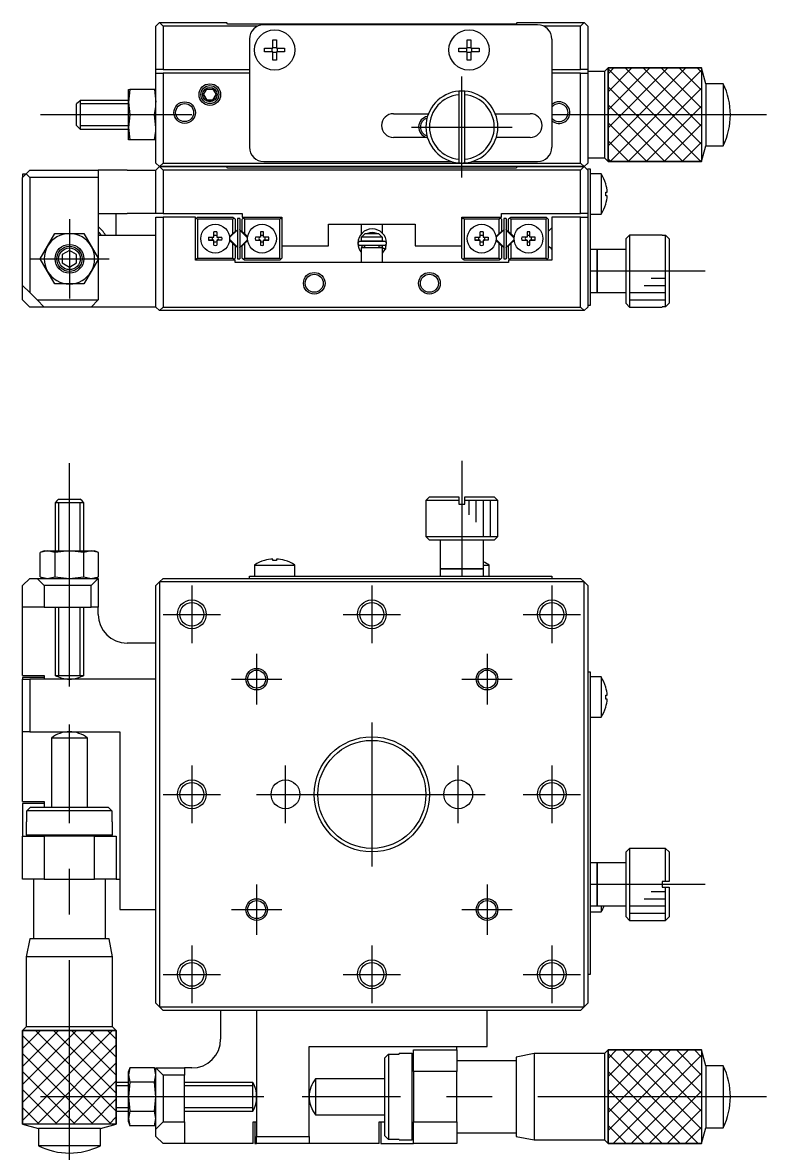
# Model space of a CAD drawing. Extents: x -7 to 351, y 10 to 246.
# Drawn here: x 62.7 to 166, y 88.6 to 245.6 of the extents above; entities that cross this region are included whole.
import ezdxf

# ---------------------------------------------------------------- set-up
doc = ezdxf.new("R2010")
doc.units = 0
doc.linetypes.add('CENTER', pattern=[50.8, 31.75, -6.35, 6.35, -6.35])
doc.layers.get('0').update_dxf_attribs({"linetype": 'CONTINUOUS'})
doc.layers.add('CENTER', color=1, linetype='CENTER')

msp = doc.modelspace()

# ---------------------------------------------------------------- linework, layer by layer
at = {"color": 7, "linetype": 'CONTINUOUS'}
for p, q in [((81.25, 245.12), (81.75, 245.62)), ((81.25, 239.12), (81.25, 245.12)), ((81.75, 245.62), (82.25, 245.12)), ((81.75, 245.62), (91.05, 245.62)), ((82.25, 245.12), (82.25, 239.12)), ((95.37, 245.12), (82.25, 245.12)), ((91.25, 245.42), (91.05, 245.62)), ((131.25, 245.42), (91.25, 245.42)), ((134.25, 245.32), (96.25, 245.32)), ((131.45, 245.62), (131.25, 245.42)), ((131.45, 245.62), (140.75, 245.62)), ((140.25, 245.12), (135.12, 245.12)), ((140.25, 245.12), (140.75, 245.62)), ((140.25, 239.12), (140.25, 245.12)), ((140.75, 245.62), (141.25, 245.12)), ((141.25, 245.12), (141.25, 239.12)), ((94.25, 243.32), (94.25, 228.32)), ((96.35, 241.56), (96.35, 242.08)), ((96.35, 242.08), (97.49, 242.08)), ((97.42, 241.56), (97.42, 242.08)), ((97.49, 243.22), (98.01, 243.22)), ((97.49, 242.08), (97.49, 243.22)), ((97.49, 242.15), (98.01, 242.15)), ((98.01, 243.22), (98.01, 242.08)), ((98.01, 242.08), (99.14, 242.08)), ((98.08, 242.08), (98.08, 241.56)), ((99.14, 242.08), (99.14, 241.56)), ((123.35, 241.56), (123.35, 242.08)), ((123.35, 242.08), (124.49, 242.08)), ((124.42, 241.56), (124.42, 242.08)), ((124.49, 243.22), (125.01, 243.22)), ((124.49, 242.08), (124.49, 243.22)), ((124.49, 242.15), (125.01, 242.15)), ((125.01, 243.22), (125.01, 242.08)), ((125.01, 242.08), (126.14, 242.08)), ((125.08, 242.08), (125.08, 241.56)), ((126.14, 242.08), (126.14, 241.56)), ((136.25, 243.32), (136.25, 228.32)), ((97.49, 241.56), (96.35, 241.56)), ((97.49, 240.42), (97.49, 241.56)), ((98.01, 241.49), (97.49, 241.49)), ((98.01, 240.42), (97.49, 240.42)), ((99.14, 241.56), (98.01, 241.56)), ((98.01, 241.56), (98.01, 240.42)), ((124.49, 241.56), (123.35, 241.56)), ((124.49, 240.42), (124.49, 241.56)), ((125.01, 241.49), (124.49, 241.49)), ((125.01, 240.42), (124.49, 240.42)), ((126.14, 241.56), (125.01, 241.56)), ((125.01, 241.56), (125.01, 240.42)), ((82.25, 239.12), (81.25, 239.12)), ((81.25, 238.62), (81.25, 239.12)), ((82.25, 239.12), (94.25, 239.12)), ((136.25, 239.12), (140.25, 239.12)), ((141.25, 239.12), (140.25, 239.12)), ((141.25, 239.12), (141.25, 238.62)), ((143.55, 238.82), (141.25, 238.82)), ((144.05, 239.32), (143.55, 238.82)), ((143.55, 238.82), (143.55, 226.82)), ((144.05, 239.32), (157.05, 239.32)), ((144.05, 226.32), (144.05, 239.32)), ((157.64, 237.12), (157.05, 239.32)), ((157.05, 239.32), (157.05, 226.32)), ((81.25, 236.32), (81.25, 238.62)), ((81.25, 238.62), (82.25, 238.62)), ((82.25, 238.62), (82.25, 226.12)), ((94.25, 238.62), (82.25, 238.62)), ((140.25, 238.62), (136.25, 238.62)), ((140.25, 226.12), (140.25, 238.62)), ((140.25, 238.62), (141.25, 238.62)), ((141.25, 238.62), (141.25, 226.12)), ((77.45, 236.32), (77.64, 236.32)), ((77.45, 234.57), (77.45, 236.32)), ((77.64, 236.32), (77.45, 234.57)), ((77.64, 236.32), (77.45, 234.57)), ((81.25, 236.32), (77.64, 236.32)), ((81.05, 236.32), (81.25, 234.57)), ((81.25, 229.32), (81.25, 236.32)), ((87.88, 235.62), (88.31, 236.37)), ((88.31, 234.87), (87.88, 235.62)), ((87.88, 235.62), (88.31, 234.87)), ((88.31, 236.37), (89.18, 236.37)), ((89.18, 236.37), (89.61, 235.62)), ((89.61, 235.62), (89.18, 234.87)), ((89.18, 234.87), (89.61, 235.62)), ((123.35, 236.1), (123.35, 235.6)), ((123.35, 235.6), (123.35, 226.64)), ((124.15, 235.6), (124.15, 236.1)), ((124.15, 226.64), (124.15, 235.6)), ((157.64, 237.12), (157.64, 228.52)), ((160.05, 237.12), (157.64, 237.12)), ((160.05, 237.12), (160.05, 228.52)), ((70.5, 234.57), (70.25, 234.32)), ((70.25, 231.32), (70.25, 234.32)), ((70.75, 234.82), (70.5, 234.57)), ((70.75, 234.82), (70.75, 230.82)), ((77.45, 234.82), (70.75, 234.82)), ((77.45, 234.57), (77.64, 232.82)), ((77.45, 231.07), (77.45, 234.57)), ((89.18, 234.87), (88.31, 234.87)), ((88.31, 234.87), (89.18, 234.87)), ((77.64, 232.82), (77.45, 231.07)), ((81.05, 232.82), (77.64, 232.82)), ((81.05, 232.82), (81.25, 233.98)), ((81.25, 231.07), (81.05, 232.82)), ((114.25, 232.97), (119.1, 232.97)), ((128.39, 232.97), (133.25, 232.97)), ((70.25, 231.32), (70.5, 231.07)), ((70.5, 231.07), (70.75, 230.82)), ((77.45, 231.07), (77.64, 229.32)), ((77.45, 229.32), (77.45, 231.07)), ((81.23, 230.55), (81.24, 230.92)), ((81.24, 230.92), (81.25, 231.07)), ((70.75, 230.82), (77.45, 230.82)), ((77.64, 229.32), (77.45, 229.32)), ((81.05, 229.32), (77.64, 229.32)), ((81.05, 229.32), (81.23, 230.55)), ((81.25, 229.32), (81.05, 229.32)), ((81.25, 226.12), (81.25, 229.32)), ((118.96, 229.67), (114.25, 229.67)), ((133.25, 229.67), (128.53, 229.67)), ((157.05, 226.32), (157.64, 228.52)), ((157.64, 228.52), (160.05, 228.52)), ((96.25, 226.32), (122.35, 226.32)), ((123.35, 226.64), (123.35, 226.13)), ((124.15, 226.13), (124.15, 226.64)), ((125.15, 226.32), (134.25, 226.32)), ((141.25, 226.82), (143.55, 226.82)), ((143.55, 226.82), (144.05, 226.32)), ((157.05, 226.32), (144.05, 226.32)), ((62.75, 224.12), (63.25, 224.62)), ((62.75, 224.57), (62.75, 224.12)), ((62.75, 224.57), (62.75, 224.12)), ((63.2, 224.57), (62.75, 224.57)), ((63.25, 224.62), (63.75, 225.12)), ((63.25, 224.62), (63.75, 224.12)), ((63.75, 225.12), (73.25, 225.12)), ((73.25, 225.12), (73.25, 224.12)), ((77.25, 225.12), (73.25, 225.12)), ((77.25, 225.12), (81.25, 225.12)), ((81.25, 226.12), (81.75, 225.62)), ((81.25, 225.12), (81.75, 225.62)), ((81.25, 219.12), (81.25, 225.12)), ((81.75, 225.62), (82.25, 226.12)), ((140.75, 225.62), (81.75, 225.62)), ((81.75, 225.62), (82.25, 225.12)), ((81.75, 225.62), (91.05, 225.62)), ((82.25, 226.12), (123.75, 226.12)), ((82.25, 225.12), (82.25, 219.12)), ((140.25, 225.12), (82.25, 225.12)), ((91.25, 225.42), (91.05, 225.62)), ((131.25, 225.42), (91.25, 225.42)), ((123.75, 226.12), (140.25, 226.12)), ((131.45, 225.62), (131.25, 225.42)), ((131.45, 225.62), (140.75, 225.62)), ((140.25, 226.12), (140.75, 225.62)), ((140.25, 225.12), (140.75, 225.62)), ((140.25, 219.12), (140.25, 225.12)), ((140.75, 225.62), (141.25, 226.12)), ((140.75, 225.62), (141.25, 225.12)), ((141.25, 225.12), (141.25, 225.32)), ((141.25, 225.32), (141.55, 225.32)), ((141.25, 225.12), (141.25, 219.12)), ((141.55, 225.32), (141.55, 223.32)), ((143.09, 224.62), (141.55, 224.62)), ((143.09, 224.62), (143.09, 221.82)), ((62.75, 209.12), (62.75, 224.12)), ((63.75, 224.12), (63.75, 208.12)), ((73.25, 224.12), (63.75, 224.12)), ((73.25, 224.12), (73.25, 212.89)), ((141.55, 223.32), (141.55, 208.32)), ((143.74, 223.22), (143.74, 223.22)), ((143.09, 221.82), (143.09, 219.02)), ((143.74, 222.08), (143.93, 222.08)), ((143.74, 221.56), (143.74, 222.08)), ((143.93, 221.56), (143.74, 221.56)), ((143.74, 220.42), (143.74, 220.42)), ((73.25, 219.12), (77.25, 219.12)), ((75.75, 216.12), (75.75, 219.12)), ((81.25, 219.12), (77.25, 219.12)), ((82.25, 219.12), (81.25, 219.12)), ((81.25, 218.62), (82.25, 218.62)), ((81.25, 206.12), (81.25, 218.62)), ((82.25, 219.12), (93.25, 219.12)), ((86.75, 218.62), (82.25, 218.62)), ((82.25, 218.62), (82.25, 206.12)), ((86.75, 212.62), (86.75, 218.62)), ((86.9, 218.47), (86.75, 218.32)), ((86.9, 218.47), (87.05, 218.62)), ((87.05, 218.32), (86.9, 218.47)), ((87.05, 218.62), (91.95, 218.62)), ((87.05, 218.32), (87.05, 212.92)), ((91.95, 218.32), (87.05, 218.32)), ((91.95, 218.62), (92.1, 218.47)), ((92.1, 218.47), (91.95, 218.32)), ((91.95, 216.32), (91.95, 218.32)), ((92.25, 218.32), (92.1, 218.47)), ((92.25, 218.32), (92.25, 216.62)), ((92.9, 218.42), (92.6, 218.42)), ((92.6, 218.42), (92.6, 212.82)), ((92.9, 218.42), (92.9, 212.82)), ((93.25, 219.12), (93.25, 218.62)), ((93.25, 218.62), (98.75, 218.62)), ((93.4, 218.47), (93.25, 218.32)), ((93.25, 216.62), (93.25, 218.32)), ((93.4, 218.47), (93.55, 218.62)), ((93.55, 218.32), (93.4, 218.47)), ((93.55, 218.32), (93.55, 216.32)), ((98.45, 218.32), (93.55, 218.32)), ((98.45, 218.62), (98.6, 218.47)), ((98.6, 218.47), (98.45, 218.32)), ((98.45, 212.92), (98.45, 218.32)), ((98.75, 218.32), (98.6, 218.47)), ((98.75, 218.62), (98.75, 214.62)), ((123.75, 218.62), (129.25, 218.62)), ((123.75, 214.62), (123.75, 218.62)), ((123.9, 218.47), (123.75, 218.32)), ((123.9, 218.47), (124.05, 218.62)), ((124.05, 218.32), (123.9, 218.47)), ((128.95, 218.32), (124.05, 218.32)), ((124.05, 218.32), (124.05, 212.92)), ((128.95, 218.62), (129.1, 218.47)), ((129.1, 218.47), (128.95, 218.32)), ((128.95, 216.32), (128.95, 218.32)), ((129.25, 218.32), (129.1, 218.47)), ((129.25, 218.62), (129.25, 219.12)), ((129.25, 219.12), (140.25, 219.12)), ((129.25, 218.32), (129.25, 216.62)), ((129.9, 218.42), (129.6, 218.42)), ((129.6, 218.42), (129.6, 212.82)), ((129.9, 218.42), (129.9, 212.82)), ((130.4, 218.47), (130.25, 218.32)), ((130.25, 216.62), (130.25, 218.32)), ((130.4, 218.47), (130.55, 218.62)), ((130.55, 218.32), (130.4, 218.47)), ((130.55, 218.62), (135.45, 218.62)), ((130.55, 218.32), (130.55, 216.32)), ((135.45, 218.32), (130.55, 218.32)), ((135.45, 218.62), (135.6, 218.47)), ((135.6, 218.47), (135.45, 218.32)), ((135.45, 212.92), (135.45, 218.32)), ((135.75, 218.32), (135.6, 218.47)), ((135.75, 218.32), (135.75, 212.92)), ((136.25, 218.62), (136.25, 212.62)), ((140.25, 218.62), (136.25, 218.62)), ((141.25, 219.12), (140.25, 219.12)), ((140.25, 206.12), (140.25, 218.62)), ((140.25, 218.62), (141.25, 218.62)), ((141.25, 219.12), (141.25, 218.62)), ((141.25, 218.62), (141.25, 206.12)), ((141.55, 219.02), (143.09, 219.02)), ((92.57, 216.86), (91.51, 215.8)), ((92.9, 216.81), (93.42, 216.29)), ((93.98, 215.8), (92.92, 216.86)), ((105.25, 217.62), (117.25, 217.62)), ((105.25, 214.62), (105.25, 217.62)), ((109.75, 217.62), (109.75, 216.22)), ((112.75, 216.35), (112.75, 217.62)), ((117.25, 217.62), (117.25, 214.62)), ((129.57, 216.86), (128.51, 215.8)), ((129.9, 216.81), (130.98, 215.72)), ((130.98, 215.8), (129.92, 216.86)), ((136, 216.87), (135.75, 216.62)), ((136.25, 217.12), (136, 216.87)), ((66.21, 214.57), (67.22, 216.32)), ((67.22, 216.32), (69.25, 216.32)), ((69.25, 216.32), (71.27, 216.32)), ((71.27, 216.32), (72.28, 214.57)), ((73.25, 216.12), (81.25, 216.12)), ((88.57, 215.82), (89.3, 215.82)), ((89.3, 215.42), (88.57, 215.42)), ((88.57, 215.42), (89.11, 215.42)), ((89.11, 215.42), (89.3, 215.42)), ((89.3, 215.82), (89.3, 216.55)), ((89.3, 214.69), (89.3, 215.42)), ((89.7, 216.55), (89.7, 215.82)), ((89.7, 215.82), (90.42, 215.82)), ((89.7, 215.42), (89.7, 214.69)), ((90.42, 215.42), (89.7, 215.42)), ((89.7, 215.42), (89.88, 215.42)), ((90.42, 215.42), (89.88, 215.42)), ((91.48, 215.86), (91.95, 216.32)), ((91.95, 214.92), (91.48, 215.38)), ((92.6, 214.43), (91.51, 215.51)), ((91.51, 215.44), (92.57, 214.38)), ((91.95, 216.32), (92.25, 216.62)), ((92.92, 214.38), (93.98, 215.44)), ((93.25, 216.62), (93.55, 216.32)), ((93.42, 216.29), (93.98, 215.72)), ((93.55, 216.32), (94.01, 215.86)), ((94.01, 215.38), (93.55, 214.92)), ((95.8, 215.82), (95.07, 215.82)), ((95.07, 215.42), (95.8, 215.42)), ((95.07, 215.42), (95.61, 215.42)), ((95.8, 215.42), (95.61, 215.42)), ((95.8, 216.55), (95.8, 215.82)), ((95.8, 215.42), (95.8, 214.69)), ((96.2, 215.82), (96.2, 216.55)), ((96.92, 215.82), (96.2, 215.82)), ((96.2, 214.69), (96.2, 215.42)), ((96.2, 215.42), (96.92, 215.42)), ((96.38, 215.42), (96.2, 215.42)), ((96.92, 215.42), (96.38, 215.42)), ((113.05, 215.22), (109.55, 215.22)), ((109.8, 215.82), (109.75, 215.82)), ((109.75, 215.82), (109.75, 215.32)), ((109.75, 215.32), (112.75, 215.32)), ((109.8, 215.82), (110.33, 216.32)), ((112.69, 215.82), (109.8, 215.82)), ((109.82, 215.22), (109.84, 215.32)), ((110.25, 215.32), (110.25, 215.22)), ((110.25, 215.32), (110.25, 215.22)), ((110.33, 216.32), (112.16, 216.32)), ((112.16, 216.32), (112.69, 215.82)), ((112.25, 215.22), (112.25, 215.32)), ((112.25, 215.22), (112.25, 215.32)), ((112.75, 215.82), (112.69, 215.82)), ((112.75, 215.32), (112.75, 215.82)), ((112.75, 215.38), (112.78, 215.22)), ((125.57, 215.82), (126.3, 215.82)), ((126.3, 215.42), (125.57, 215.42)), ((125.57, 215.42), (126.11, 215.42)), ((126.11, 215.42), (126.3, 215.42)), ((126.3, 215.82), (126.3, 216.55)), ((126.3, 214.69), (126.3, 215.42)), ((126.7, 216.55), (126.7, 215.82)), ((126.7, 215.82), (127.42, 215.82)), ((126.7, 215.42), (126.7, 214.69)), ((127.42, 215.42), (126.7, 215.42)), ((126.7, 215.42), (126.88, 215.42)), ((127.42, 215.42), (126.88, 215.42)), ((128.48, 215.86), (128.95, 216.32)), ((128.95, 214.92), (128.48, 215.38)), ((129.07, 214.95), (128.51, 215.51)), ((128.51, 215.44), (129.57, 214.38)), ((128.95, 216.32), (129.25, 216.62)), ((129.92, 214.38), (130.98, 215.44)), ((130.25, 216.62), (130.55, 216.32)), ((130.55, 216.32), (131.01, 215.86)), ((131.01, 215.38), (130.55, 214.92)), ((132.8, 215.82), (132.07, 215.82)), ((132.07, 215.42), (132.8, 215.42)), ((132.07, 215.42), (132.61, 215.42)), ((132.8, 215.42), (132.61, 215.42)), ((132.8, 216.55), (132.8, 215.82)), ((132.8, 215.42), (132.8, 214.69)), ((133.2, 215.82), (133.2, 216.55)), ((133.92, 215.82), (133.2, 215.82)), ((133.2, 214.69), (133.2, 215.42)), ((133.2, 215.42), (133.92, 215.42)), ((133.38, 215.42), (133.2, 215.42)), ((133.92, 215.42), (133.38, 215.42)), ((147.05, 216.12), (146.55, 215.62)), ((146.55, 206.62), (146.55, 215.62)), ((147.05, 216.12), (147.05, 206.12)), ((151.55, 216.12), (147.05, 216.12)), ((151.55, 216.12), (151.55, 216.1)), ((151.55, 216.1), (152.05, 216.1)), ((152.05, 206.13), (152.05, 216.1)), ((152.05, 216.1), (152.55, 215.6)), ((152.55, 215.6), (152.55, 206.64)), ((65.2, 212.82), (66.21, 214.57)), ((69.25, 213.97), (68.25, 213.4)), ((70.25, 213.4), (69.25, 213.97)), ((72.28, 214.57), (73.29, 212.82)), ((91.95, 212.92), (91.95, 214.92)), ((92.25, 214.62), (91.95, 214.92)), ((92.25, 214.62), (92.25, 212.92)), ((93.55, 214.92), (93.25, 214.62)), ((93.25, 212.92), (93.25, 214.62)), ((93.55, 214.92), (93.55, 212.92)), ((98.75, 214.62), (98.75, 212.92)), ((98.75, 214.62), (105.25, 214.62)), ((109.44, 214.24), (109.44, 214.24)), ((109.44, 214.24), (109.44, 214.24)), ((109.44, 214.24), (109.44, 214.24)), ((109.44, 214.24), (109.44, 214.24)), ((109.44, 214.24), (109.44, 214.24)), ((109.44, 214.24), (109.44, 214.23)), ((109.44, 214.23), (109.44, 214.23)), ((109.44, 214.23), (109.44, 214.23)), ((109.44, 214.23), (109.45, 214.22)), ((109.45, 214.22), (109.46, 214.18)), ((109.46, 214.18), (109.46, 214.18)), ((109.46, 214.18), (109.46, 214.18)), ((109.46, 214.18), (109.46, 214.18)), ((109.55, 214.72), (113.05, 214.72)), ((112.75, 214.32), (109.75, 214.32)), ((109.75, 214.32), (109.75, 212.32)), ((109.95, 214.32), (109.82, 214.72)), ((109.9, 214.49), (109.91, 214.5)), ((109.9, 214.47), (109.9, 214.49)), ((109.9, 214.46), (109.9, 214.47)), ((109.91, 214.45), (109.9, 214.46)), ((109.91, 214.53), (109.92, 214.55)), ((109.91, 214.52), (109.91, 214.53)), ((109.91, 214.51), (109.91, 214.52)), ((109.91, 214.5), (109.91, 214.51)), ((109.91, 214.44), (109.91, 214.45)), ((109.91, 214.42), (109.91, 214.44)), ((109.91, 214.41), (109.91, 214.42)), ((109.92, 214.4), (109.91, 214.41)), ((109.92, 214.56), (109.93, 214.57)), ((109.92, 214.55), (109.92, 214.56)), ((109.92, 214.39), (109.92, 214.4)), ((109.92, 214.38), (109.92, 214.39)), ((109.92, 214.37), (109.92, 214.38)), ((109.93, 214.58), (109.94, 214.59)), ((109.93, 214.57), (109.93, 214.58)), ((109.94, 214.6), (109.95, 214.61)), ((109.94, 214.59), (109.94, 214.6)), ((110.25, 214.62), (109.95, 214.62)), ((109.95, 214.61), (109.96, 214.62)), ((109.96, 214.62), (109.97, 214.63)), ((109.97, 214.64), (109.98, 214.65)), ((109.97, 214.63), (109.97, 214.64)), ((109.98, 214.65), (109.99, 214.66)), ((109.99, 214.66), (110, 214.67)), ((110, 214.67), (110.01, 214.67)), ((110.01, 214.67), (110.02, 214.68)), ((110.02, 214.68), (110.03, 214.69)), ((110.03, 214.69), (110.04, 214.69)), ((110.04, 214.69), (110.05, 214.7)), ((110.05, 214.7), (110.07, 214.7)), ((110.07, 214.7), (110.08, 214.7)), ((110.08, 214.7), (110.09, 214.71)), ((110.09, 214.71), (110.1, 214.71)), ((110.1, 214.71), (110.11, 214.71)), ((110.11, 214.71), (110.13, 214.71)), ((110.13, 214.71), (110.14, 214.72)), ((110.14, 214.72), (110.15, 214.72)), ((110.15, 214.72), (110.15, 214.72)), ((110.25, 214.72), (110.25, 214.32)), ((110.25, 214.72), (110.25, 214.62)), ((112.25, 214.32), (112.25, 214.72)), ((112.25, 214.62), (112.25, 214.72)), ((112.65, 214.62), (112.25, 214.62)), ((112.45, 214.72), (112.46, 214.72)), ((112.46, 214.72), (112.47, 214.72)), ((112.47, 214.72), (112.49, 214.71)), ((112.49, 214.71), (112.5, 214.71)), ((112.5, 214.71), (112.51, 214.71)), ((112.51, 214.71), (112.52, 214.71)), ((112.52, 214.71), (112.53, 214.7)), ((112.53, 214.7), (112.55, 214.7)), ((112.55, 214.7), (112.56, 214.69)), ((112.56, 214.69), (112.57, 214.69)), ((112.57, 214.69), (112.58, 214.68)), ((112.58, 214.68), (112.59, 214.68)), ((112.59, 214.68), (112.6, 214.67)), ((112.6, 214.67), (112.61, 214.66)), ((112.61, 214.66), (112.62, 214.65)), ((112.62, 214.65), (112.63, 214.64)), ((112.63, 214.64), (112.64, 214.64)), ((112.64, 214.64), (112.64, 214.63)), ((112.64, 214.63), (112.65, 214.62)), ((112.65, 214.62), (112.66, 214.61)), ((112.66, 214.61), (112.67, 214.6)), ((112.68, 214.38), (112.66, 214.32)), ((112.67, 214.6), (112.67, 214.59)), ((112.67, 214.59), (112.68, 214.58)), ((112.68, 214.58), (112.68, 214.56)), ((112.68, 214.56), (112.69, 214.55)), ((112.69, 214.39), (112.68, 214.38)), ((112.68, 214.38), (112.68, 214.38)), ((112.74, 214.31), (112.68, 214.37)), ((112.69, 214.36), (112.68, 214.37)), ((112.68, 214.37), (112.68, 214.37)), ((112.68, 214.37), (112.68, 214.37)), ((112.69, 214.55), (112.69, 214.54)), ((112.69, 214.54), (112.69, 214.53)), ((112.69, 214.53), (112.7, 214.52)), ((112.7, 214.42), (112.69, 214.41)), ((112.69, 214.41), (112.69, 214.39)), ((112.7, 214.35), (112.69, 214.36)), ((112.69, 214.36), (112.69, 214.36)), ((112.7, 214.52), (112.7, 214.5)), ((112.7, 214.5), (112.7, 214.49)), ((112.7, 214.49), (112.7, 214.48)), ((112.7, 214.48), (112.7, 214.47)), ((112.7, 214.47), (112.7, 214.45)), ((112.7, 214.45), (112.7, 214.44)), ((112.7, 214.44), (112.7, 214.43)), ((112.7, 214.43), (112.7, 214.42)), ((112.71, 214.35), (112.7, 214.35)), ((112.71, 214.34), (112.71, 214.35)), ((112.72, 214.34), (112.71, 214.34)), ((112.74, 214.33), (112.72, 214.34)), ((112.75, 214.32), (112.74, 214.33)), ((113.14, 214.17), (112.74, 214.31)), ((112.76, 214.31), (112.75, 214.32)), ((112.75, 212.32), (112.75, 214.32)), ((112.75, 213.58), (113.14, 214.18)), ((112.78, 214.31), (112.76, 214.31)), ((112.79, 214.3), (112.78, 214.31)), ((112.81, 214.29), (112.79, 214.3)), ((112.82, 214.28), (112.81, 214.29)), ((112.84, 214.28), (112.82, 214.28)), ((112.86, 214.27), (112.84, 214.28)), ((112.87, 214.26), (112.86, 214.27)), ((112.89, 214.25), (112.87, 214.26)), ((112.91, 214.24), (112.89, 214.25)), ((112.93, 214.24), (112.91, 214.24)), ((112.95, 214.23), (112.93, 214.24)), ((112.96, 214.22), (112.95, 214.23)), ((112.98, 214.22), (112.96, 214.22)), ((113, 214.21), (112.98, 214.22)), ((113.01, 214.2), (113, 214.21)), ((113.03, 214.2), (113.01, 214.2)), ((113.05, 214.19), (113.03, 214.2)), ((113.06, 214.19), (113.05, 214.19)), ((113.07, 214.19), (113.06, 214.19)), ((113.09, 214.18), (113.07, 214.19)), ((113.1, 214.18), (113.09, 214.18)), ((113.11, 214.18), (113.1, 214.18)), ((113.1, 214.1), (113.14, 214.17)), ((113.12, 214.18), (113.11, 214.18)), ((113.12, 214.17), (113.12, 214.18)), ((113.13, 214.17), (113.12, 214.17)), ((113.14, 214.18), (113.13, 214.18)), ((113.13, 214.18), (113.13, 214.17)), ((113.14, 214.17), (113.3, 214.94)), ((113.14, 214.18), (113.15, 214.21)), ((113.14, 214.18), (113.14, 214.18)), ((113.14, 214.18), (113.14, 214.18)), ((113.16, 214.72), (113.15, 214.74)), ((113.15, 214.21), (113.17, 214.25)), ((113.17, 214.68), (113.16, 214.72)), ((113.18, 214.65), (113.17, 214.68)), ((113.17, 214.25), (113.18, 214.28)), ((113.19, 214.61), (113.18, 214.65)), ((113.18, 214.32), (113.19, 214.35)), ((113.18, 214.28), (113.18, 214.32)), ((113.19, 214.58), (113.19, 214.61)), ((113.2, 214.54), (113.19, 214.58)), ((113.19, 214.35), (113.2, 214.39)), ((113.2, 214.5), (113.2, 214.54)), ((113.2, 214.46), (113.2, 214.5)), ((113.2, 214.43), (113.2, 214.46)), ((113.2, 214.39), (113.2, 214.43)), ((117.25, 214.62), (123.75, 214.62)), ((123.75, 212.92), (123.75, 214.62)), ((128.95, 212.92), (128.95, 214.92)), ((129.25, 214.62), (128.95, 214.92)), ((129.6, 214.43), (129.07, 214.95)), ((129.25, 214.62), (129.25, 212.92)), ((130.55, 214.92), (130.25, 214.62)), ((130.25, 212.92), (130.25, 214.62)), ((130.55, 214.92), (130.55, 212.92)), ((135.75, 214.62), (136, 214.37)), ((136, 214.37), (136.25, 214.12)), ((142.55, 214.12), (141.55, 214.12)), ((142.55, 214.12), (142.55, 208.12)), ((142.55, 208.12), (142.55, 214.12)), ((146.55, 214.12), (142.55, 214.12)), ((66.21, 211.07), (65.2, 212.82)), ((68.25, 213.4), (68.25, 212.24)), ((68.25, 212.24), (69.25, 211.66)), ((69.25, 211.66), (70.25, 212.24)), ((70.25, 212.24), (70.25, 213.4)), ((73.29, 212.82), (72.28, 211.07)), ((73.25, 212.75), (73.25, 207.12)), ((86.75, 212.92), (86.9, 212.77)), ((92.25, 212.62), (86.75, 212.62)), ((86.9, 212.77), (87.05, 212.92)), ((87.05, 212.62), (86.9, 212.77)), ((87.05, 212.92), (91.95, 212.92)), ((91.95, 212.92), (92.1, 212.77)), ((92.1, 212.77), (91.95, 212.62)), ((92.1, 212.77), (92.25, 212.92)), ((92.25, 212.32), (92.25, 212.62)), ((130.25, 212.32), (92.25, 212.32)), ((92.6, 212.82), (92.9, 212.82)), ((93.25, 212.92), (93.4, 212.77)), ((93.4, 212.77), (93.55, 212.92)), ((93.55, 212.62), (93.4, 212.77)), ((93.55, 212.92), (98.45, 212.92)), ((98.45, 212.62), (93.55, 212.62)), ((98.45, 212.92), (98.6, 212.77)), ((98.6, 212.77), (98.45, 212.62)), ((98.6, 212.77), (98.75, 212.92)), ((123.75, 212.92), (123.9, 212.77)), ((123.9, 212.77), (124.05, 212.92)), ((124.05, 212.62), (123.9, 212.77)), ((124.05, 212.92), (128.95, 212.92)), ((128.95, 212.62), (124.05, 212.62)), ((128.95, 212.92), (129.1, 212.77)), ((129.1, 212.77), (128.95, 212.62)), ((129.1, 212.77), (129.25, 212.92)), ((129.6, 212.82), (129.9, 212.82)), ((130.25, 212.92), (130.4, 212.77)), ((130.25, 212.62), (130.25, 212.32)), ((136.25, 212.62), (130.25, 212.62)), ((130.4, 212.77), (130.55, 212.92)), ((130.55, 212.62), (130.4, 212.77)), ((130.55, 212.92), (135.45, 212.92)), ((135.45, 212.92), (135.6, 212.77)), ((135.6, 212.77), (135.45, 212.62)), ((135.6, 212.77), (135.75, 212.92)), ((67.22, 209.32), (66.21, 211.07)), ((72.28, 211.07), (71.27, 209.32)), ((62.75, 207.12), (62.75, 209.12)), ((63.75, 208.12), (62.75, 209.12)), ((69.25, 209.32), (67.22, 209.32)), ((71.27, 209.32), (69.25, 209.32)), ((63.75, 208.12), (64.75, 207.12)), ((141.55, 208.32), (141.55, 206.32)), ((141.55, 208.12), (142.55, 208.12)), ((142.55, 208.12), (146.55, 208.12)), ((62.75, 207.12), (63.75, 206.12)), ((65.75, 206.12), (63.75, 206.12)), ((64.75, 207.12), (73.25, 207.12)), ((65.75, 206.12), (64.75, 207.12)), ((72.25, 206.12), (65.75, 206.12)), ((73.25, 207.12), (72.25, 206.12)), ((81.25, 206.12), (72.25, 206.12)), ((81.25, 206.12), (81.75, 205.62)), ((81.75, 205.62), (82.25, 206.12)), ((82.25, 206.12), (140.25, 206.12)), ((140.25, 206.12), (140.75, 205.62)), ((140.75, 205.62), (141.25, 206.12)), ((141.55, 206.32), (141.25, 206.32)), ((146.55, 206.62), (147.05, 206.12)), ((147.05, 206.12), (151.55, 206.12)), ((152.05, 206.13), (151.55, 206.13)), ((151.55, 206.13), (151.55, 206.12)), ((152.55, 206.64), (152.05, 206.13)), ((140.75, 205.62), (81.75, 205.62)), ((67.5, 179.19), (67.25, 178.94)), ((67.75, 179.44), (67.5, 179.19)), ((67.75, 179.44), (70.75, 179.44)), ((71, 179.19), (70.75, 179.44)), ((71.25, 178.94), (71, 179.19)), ((119.25, 179.74), (118.75, 179.24)), ((123.35, 179.24), (118.75, 179.24)), ((118.75, 179.24), (118.75, 174.24)), ((119.25, 179.74), (123.35, 179.74)), ((123.35, 179.74), (123.35, 179.24)), ((123.35, 179.24), (123.35, 178.74)), ((124.15, 179.74), (128.25, 179.74)), ((124.15, 179.24), (124.15, 179.74)), ((128.75, 179.24), (124.15, 179.24)), ((124.15, 178.74), (124.15, 179.24)), ((128.75, 179.24), (128.25, 179.74)), ((128.75, 174.24), (128.75, 179.24)), ((71.25, 178.94), (67.25, 178.94)), ((67.25, 178.94), (67.25, 172.24)), ((71.25, 172.24), (71.25, 178.94)), ((123.35, 178.74), (124.15, 178.74)), ((118.75, 174.24), (128.75, 174.24)), ((118.75, 174.24), (119.25, 173.74)), ((128.25, 173.74), (119.25, 173.74)), ((120.75, 173.74), (120.75, 169.74)), ((126.75, 169.74), (126.75, 173.74)), ((128.25, 173.74), (128.75, 174.24)), ((66.21, 172.24), (65.2, 172.04)), ((65.75, 172.24), (65.2, 172.04)), ((65.2, 168.63), (65.2, 172.04)), ((65.75, 172.24), (66.21, 172.24)), ((67.22, 172.04), (66.21, 172.24)), ((66.21, 172.24), (69.25, 172.24)), ((69.25, 172.24), (67.22, 172.04)), ((67.22, 172.04), (67.22, 168.63)), ((71.27, 172.04), (69.25, 172.24)), ((69.25, 172.24), (72.28, 172.24)), ((72.28, 172.24), (71.27, 172.04)), ((71.27, 168.63), (71.27, 172.04)), ((73.29, 172.04), (72.28, 172.24)), ((72.28, 172.24), (72.75, 172.24)), ((73.29, 172.04), (72.75, 172.24)), ((73.29, 168.63), (73.29, 172.04)), ((94.95, 170.28), (100.55, 170.28)), ((94.95, 170.28), (94.95, 168.74)), ((96.35, 170.93), (96.34, 170.94)), ((97.49, 170.93), (97.49, 171.12)), ((98.01, 170.93), (97.49, 170.93)), ((98.01, 171.12), (98.01, 170.93)), ((99.15, 170.94), (99.14, 170.93)), ((100.55, 168.74), (100.55, 170.28)), ((120.75, 169.74), (123.75, 169.74)), ((123.75, 169.74), (120.75, 169.74)), ((120.75, 169.74), (120.75, 168.74)), ((123.75, 169.74), (126.75, 169.74)), ((126.75, 169.74), (123.75, 169.74)), ((126.75, 170.28), (127.55, 170.28)), ((126.75, 168.74), (126.75, 169.74)), ((127.55, 168.74), (127.55, 170.28)), ((63.75, 168.44), (62.75, 167.44)), ((63.75, 168.44), (64.75, 168.44)), ((64.75, 168.44), (73.25, 168.44)), ((65.75, 167.44), (64.75, 168.44)), ((65.2, 168.63), (66.21, 168.44)), ((65.2, 168.63), (65.75, 168.44)), ((66.21, 168.44), (67.22, 168.63)), ((67.22, 168.63), (69.25, 168.44)), ((69.25, 168.44), (71.27, 168.63)), ((71.27, 168.63), (72.28, 168.44)), ((73.25, 168.44), (72.25, 167.44)), ((72.28, 168.44), (73.29, 168.63)), ((72.75, 168.44), (73.29, 168.63)), ((73.25, 168.44), (73.25, 164.44)), ((81.75, 167.94), (82.25, 168.44)), ((82.25, 168.44), (140.25, 168.44)), ((94.25, 168.44), (94.25, 168.74)), ((94.25, 168.74), (96.25, 168.74)), ((96.25, 168.74), (134.25, 168.74)), ((134.25, 168.74), (136.25, 168.74)), ((136.25, 168.74), (136.25, 168.44)), ((140.25, 168.44), (140.75, 167.94)), ((62.75, 164.44), (62.75, 167.44)), ((72.25, 167.44), (65.75, 167.44)), ((65.75, 167.44), (65.75, 164.44)), ((72.25, 164.44), (72.25, 167.44)), ((81.25, 167.44), (81.75, 167.94)), ((81.25, 109.44), (81.25, 167.44)), ((81.75, 167.94), (81.75, 108.94)), ((140.75, 167.94), (81.75, 167.94)), ((140.75, 108.94), (140.75, 167.94)), ((140.75, 167.94), (141.25, 167.44)), ((141.25, 167.44), (141.25, 109.44)), ((65.75, 164.44), (62.75, 164.44)), ((62.75, 154.94), (62.75, 164.44)), ((65.75, 164.44), (72.25, 164.44)), ((67.25, 164.44), (67.25, 154.97)), ((71.25, 154.97), (71.25, 164.44)), ((73.25, 164.44), (72.25, 164.44)), ((73.25, 163.44), (73.25, 164.44)), ((81.25, 159.44), (77.25, 159.44)), ((62.75, 154.94), (65.75, 154.94)), ((62.75, 154.69), (62.75, 154.44)), ((65.75, 154.69), (62.75, 154.69)), ((62.75, 147.14), (62.75, 154.44)), ((62.75, 154.44), (63.75, 154.44)), ((63.75, 154.44), (63.75, 147.14)), ((81.25, 154.44), (63.75, 154.44)), ((65.75, 154.94), (65.75, 154.44)), ((67.25, 154.97), (71.25, 154.97)), ((67.25, 154.97), (71.25, 154.97)), ((141.25, 155.44), (141.55, 155.44)), ((141.55, 155.44), (141.55, 153.44)), ((143.09, 154.74), (141.55, 154.74)), ((143.09, 154.74), (143.09, 149.14)), ((141.55, 153.44), (141.55, 115.44)), ((143.74, 153.34), (143.74, 153.34)), ((143.74, 151.68), (143.74, 152.2)), ((143.74, 152.2), (143.93, 152.2)), ((143.93, 151.68), (143.74, 151.68)), ((143.74, 150.53), (143.74, 150.54)), ((141.55, 149.14), (143.09, 149.14)), ((63.75, 147.14), (62.75, 147.14)), ((62.75, 137.44), (62.75, 147.14)), ((63.75, 147.14), (76.25, 147.14)), ((71.75, 146.26), (66.75, 146.26)), ((66.75, 146.26), (66.75, 136.64)), ((71.75, 136.64), (71.75, 146.26)), ((76.25, 147.14), (76.25, 122.44)), ((62.75, 137.44), (65.75, 137.44)), ((62.75, 137.19), (62.75, 134.44)), ((65.75, 137.19), (62.75, 137.19)), ((63.33, 136.14), (63.84, 136.64)), ((63.84, 136.64), (74.65, 136.64)), ((63.84, 136.64), (64.6, 136.64)), ((65.75, 137.44), (65.75, 136.64)), ((73.89, 136.64), (74.65, 136.64)), ((74.65, 136.64), (75.16, 136.14)), ((75.16, 136.14), (63.33, 136.14)), ((63.33, 134.64), (63.33, 136.14)), ((75.16, 136.14), (75.16, 134.64)), ((62.75, 134.44), (62.75, 132.64)), ((63.25, 134.64), (63.33, 134.64)), ((63.25, 134.64), (63.33, 134.64)), ((63.25, 134.64), (63.25, 132.84)), ((75.16, 134.64), (75.25, 134.64)), ((75.16, 134.64), (75.25, 134.64)), ((75.25, 132.84), (75.25, 134.64)), ((62.75, 126.64), (62.75, 132.64)), ((62.75, 132.64), (64.5, 132.64)), ((63.25, 132.84), (75.25, 132.84)), ((63.25, 132.84), (63.45, 132.64)), ((64.5, 132.64), (65.75, 132.64)), ((65.75, 132.64), (65.75, 126.64)), ((72.75, 132.64), (65.75, 132.64)), ((72.75, 126.64), (72.75, 132.64)), ((72.75, 132.64), (75.75, 132.64)), ((75.05, 132.64), (75.25, 132.84)), ((75.75, 132.64), (75.75, 126.64)), ((147.05, 130.94), (146.55, 130.44)), ((146.55, 121.44), (146.55, 130.44)), ((147.05, 130.94), (147.05, 120.94)), ((152.05, 130.94), (147.05, 130.94)), ((152.05, 126.34), (152.05, 130.94)), ((152.55, 130.44), (152.05, 130.94)), ((152.55, 130.44), (152.55, 126.34)), ((142.55, 128.94), (141.55, 128.94)), ((142.55, 128.94), (142.55, 125.94)), ((142.55, 125.94), (142.55, 128.94)), ((146.55, 128.94), (142.55, 128.94)), ((65.75, 126.64), (62.75, 126.64)), ((64.25, 126.64), (64.25, 118.39)), ((65.75, 126.64), (72.75, 126.64)), ((75.75, 126.64), (72.75, 126.64)), ((74.25, 118.39), (74.25, 126.64)), ((75.75, 126.64), (76.25, 126.64)), ((142.55, 125.94), (142.55, 122.94)), ((142.55, 122.94), (142.55, 125.94)), ((152.05, 126.34), (151.55, 126.34)), ((151.55, 126.34), (151.55, 125.54)), ((152.55, 126.34), (152.05, 126.34)), ((151.55, 125.54), (152.05, 125.54)), ((152.05, 120.94), (152.05, 125.54)), ((152.05, 125.54), (152.55, 125.54)), ((152.55, 125.54), (152.55, 121.44)), ((141.55, 122.94), (142.55, 122.94)), ((142.55, 122.94), (146.55, 122.94)), ((143.09, 122.94), (143.09, 122.14)), ((76.25, 122.44), (81.25, 122.44)), ((141.55, 122.14), (143.09, 122.14)), ((146.55, 121.44), (147.05, 120.94)), ((147.05, 120.94), (152.05, 120.94)), ((152.05, 120.94), (152.55, 121.44)), ((63.75, 118.39), (63.25, 115.89)), ((74.75, 118.39), (63.75, 118.39)), ((75.25, 115.89), (74.75, 118.39)), ((75.25, 115.89), (63.25, 115.89)), ((63.25, 115.89), (63.25, 106.14)), ((75.25, 106.14), (75.25, 115.89)), ((141.55, 115.44), (141.55, 113.44)), ((141.55, 113.44), (141.25, 113.44)), ((81.75, 108.94), (81.25, 109.44)), ((81.75, 108.94), (140.75, 108.94)), ((82.25, 108.44), (81.75, 108.94)), ((95.25, 108.44), (82.25, 108.44)), ((90.25, 108.44), (90.25, 104.44)), ((127.25, 108.44), (95.25, 108.44)), ((95.25, 108.44), (95.25, 90.94)), ((127.25, 108.44), (95.25, 108.44)), ((127.25, 103.44), (127.25, 108.44)), ((140.25, 108.44), (127.25, 108.44)), ((140.75, 108.94), (140.25, 108.44)), ((141.25, 109.44), (140.75, 108.94)), ((63.25, 106.14), (62.75, 105.64)), ((62.75, 92.64), (62.75, 105.64)), ((62.75, 105.64), (75.75, 105.64)), ((75.25, 106.14), (63.25, 106.14)), ((75.75, 105.64), (75.25, 106.14)), ((75.75, 105.64), (75.75, 92.64)), ((102.55, 103.44), (127.25, 103.44)), ((102.55, 90.94), (102.55, 103.44)), ((113.05, 101.85), (113.55, 102.35)), ((113.55, 102.35), (113.55, 90.52)), ((113.55, 102.35), (115.05, 102.35)), ((115.05, 102.35), (115.05, 102.44)), ((115.05, 102.35), (115.05, 102.44)), ((116.85, 102.44), (115.05, 102.44)), ((116.85, 90.44), (116.85, 102.44)), ((117.05, 102.24), (116.85, 102.44)), ((117.05, 102.94), (123.05, 102.94)), ((117.05, 99.94), (117.05, 102.94)), ((123.05, 102.94), (123.05, 103.44)), ((123.05, 102.94), (123.05, 99.94)), ((133.8, 102.44), (131.3, 101.94)), ((133.8, 102.44), (133.8, 90.44)), ((143.55, 102.44), (133.8, 102.44)), ((144.05, 102.94), (143.55, 102.44)), ((143.55, 102.44), (143.55, 90.44)), ((144.05, 102.94), (157.05, 102.94)), ((144.05, 89.94), (144.05, 102.94)), ((157.64, 100.74), (157.05, 102.94)), ((157.05, 102.94), (157.05, 89.94)), ((113.05, 91.03), (113.05, 101.85)), ((113.05, 101.08), (113.05, 101.85)), ((131.3, 101.44), (123.05, 101.44)), ((131.3, 101.94), (131.3, 90.94)), ((157.64, 100.74), (157.64, 92.14)), ((160.05, 100.74), (157.64, 100.74)), ((160.05, 100.74), (160.05, 92.14)), ((77.64, 100.48), (77.45, 99.47)), ((77.64, 100.48), (77.45, 99.94)), ((77.45, 99.47), (77.45, 99.94)), ((77.45, 96.44), (77.45, 99.47)), ((77.45, 99.47), (77.64, 98.46)), ((81.05, 100.48), (77.64, 100.48)), ((81.25, 99.47), (81.05, 100.48)), ((81.25, 99.94), (81.05, 100.48)), ((81.05, 98.46), (81.25, 99.47)), ((81.25, 91.94), (81.25, 100.44)), ((81.25, 100.44), (82.25, 99.44)), ((81.25, 100.44), (85.25, 100.44)), ((82.25, 99.44), (82.25, 92.94)), ((85.25, 99.44), (82.25, 99.44)), ((85.25, 100.44), (85.25, 99.44)), ((86.25, 100.44), (85.25, 100.44)), ((85.25, 92.94), (85.25, 99.44)), ((103.42, 98.94), (103.42, 93.94)), ((113.05, 98.94), (103.42, 98.94)), ((123.05, 99.94), (117.05, 99.94)), ((117.05, 99.94), (117.05, 92.94)), ((123.05, 92.94), (123.05, 99.94)), ((77.45, 98.44), (75.75, 98.44)), ((77.64, 98.46), (77.45, 96.44)), ((81.05, 98.46), (77.64, 98.46)), ((81.25, 96.44), (81.05, 98.46)), ((94.71, 98.44), (85.25, 98.44)), ((94.71, 94.44), (94.71, 98.44)), ((94.71, 94.44), (94.71, 98.44)), ((77.45, 96.44), (77.64, 94.42)), ((77.45, 93.41), (77.45, 96.44)), ((81.05, 94.42), (81.25, 96.44)), ((75.75, 94.44), (77.45, 94.44)), ((77.64, 94.42), (77.45, 93.41)), ((77.64, 94.42), (81.05, 94.42)), ((81.25, 93.41), (81.05, 94.42)), ((85.25, 94.44), (94.71, 94.44)), ((77.45, 93.41), (77.64, 92.4)), ((77.45, 92.94), (77.45, 93.41)), ((77.45, 92.94), (77.64, 92.4)), ((81.05, 92.4), (81.25, 93.41)), ((81.05, 92.4), (81.25, 92.94)), ((82.25, 92.94), (81.25, 91.94)), ((82.25, 92.94), (85.25, 92.94)), ((85.25, 92.94), (85.25, 89.94)), ((94.75, 89.94), (94.75, 92.94)), ((94.75, 92.94), (95.25, 92.94)), ((95, 92.94), (95, 89.94)), ((103.42, 93.94), (113.05, 93.94)), ((112.25, 89.94), (112.25, 92.94)), ((112.25, 92.94), (113.05, 92.94)), ((112.5, 92.94), (112.5, 89.94)), ((117.05, 92.94), (123.05, 92.94)), ((117.05, 91.69), (117.05, 92.94)), ((123.05, 92.94), (123.05, 89.94)), ((62.75, 92.64), (64.95, 92.05)), ((75.75, 92.64), (62.75, 92.64)), ((73.55, 92.05), (64.95, 92.05)), ((64.95, 92.05), (64.95, 89.64)), ((73.55, 92.05), (75.75, 92.64)), ((73.55, 89.64), (73.55, 92.05)), ((81.05, 92.4), (77.64, 92.4)), ((81.25, 90.94), (81.25, 91.94)), ((113.05, 91.03), (113.05, 91.79)), ((117.05, 89.94), (117.05, 91.69)), ((123.05, 91.44), (131.3, 91.44)), ((157.05, 89.94), (157.64, 92.14)), ((157.64, 92.14), (160.05, 92.14)), ((73.55, 89.64), (64.95, 89.64)), ((81.25, 90.94), (82.25, 89.94)), ((85.25, 89.94), (82.25, 89.94)), ((94.75, 89.94), (85.25, 89.94)), ((95, 89.94), (95.25, 89.94)), ((95.25, 89.94), (95.25, 90.94)), ((95.25, 90.94), (102.55, 90.94)), ((102.55, 89.94), (95.25, 89.94)), ((102.55, 90.94), (102.55, 89.94)), ((112.25, 89.94), (102.55, 89.94)), ((112.5, 89.94), (115.25, 89.94)), ((113.55, 90.52), (113.05, 91.03)), ((115.05, 90.52), (113.55, 90.52)), ((115.05, 90.44), (115.05, 90.52)), ((115.05, 90.44), (115.05, 90.52)), ((115.05, 90.44), (116.85, 90.44)), ((115.25, 89.94), (117.05, 89.94)), ((116.85, 90.44), (117.05, 90.64)), ((123.05, 89.94), (117.05, 89.94)), ((131.3, 90.94), (133.8, 90.44)), ((133.8, 90.44), (143.55, 90.44)), ((143.55, 90.44), (144.05, 89.94)), ((157.05, 89.94), (144.05, 89.94))]:
    msp.add_line(p, q, dxfattribs=at)
at = {"color": 3, "linetype": 'CONTINUOUS'}
for p, q in [((144.05, 239.32), (144.05, 226.32)), ((157.05, 239.32), (144.05, 239.32)), ((144.05, 238.52), (144.85, 239.32)), ((144.05, 236.02), (147.35, 239.32)), ((144.05, 233.52), (149.85, 239.32)), ((144.05, 231.02), (152.35, 239.32)), ((144.05, 228.52), (154.85, 239.32)), ((144.05, 239.22), (156.95, 226.32)), ((144.35, 226.32), (157.05, 239.02)), ((146.45, 239.32), (157.05, 228.72)), ((148.95, 239.32), (157.05, 231.22)), ((151.45, 239.32), (157.05, 233.72)), ((153.95, 239.32), (157.05, 236.22)), ((156.45, 239.32), (157.05, 238.72)), ((157.05, 239.32), (157.05, 226.32)), ((144.05, 236.72), (154.45, 226.32)), ((146.85, 226.32), (157.05, 236.52)), ((77.45, 234.32), (70.75, 234.32)), ((144.05, 234.22), (151.95, 226.32)), ((149.35, 226.32), (157.05, 234.02)), ((70.75, 231.32), (77.45, 231.32)), ((144.05, 231.72), (149.45, 226.32)), ((151.85, 226.32), (157.05, 231.52)), ((144.05, 229.22), (146.95, 226.32)), ((154.35, 226.32), (157.05, 229.02)), ((144.05, 226.72), (144.45, 226.32)), ((144.05, 226.32), (157.05, 226.32)), ((156.85, 226.32), (157.05, 226.52)), ((149.05, 209.12), (152.05, 209.12)), ((150.05, 210.12), (152.05, 210.12)), ((147.05, 208.12), (152.05, 208.12)), ((147.05, 207.12), (152.05, 207.12)), ((124.75, 177.24), (124.75, 179.24)), ((125.75, 176.24), (125.75, 179.24)), ((126.75, 174.24), (126.75, 179.24)), ((127.75, 174.24), (127.75, 179.24)), ((67.75, 178.94), (67.75, 172.24)), ((70.75, 172.24), (70.75, 178.94)), ((67.75, 164.44), (67.75, 154.97)), ((70.75, 154.97), (70.75, 164.44)), ((150.05, 124.94), (152.05, 124.94)), ((147.05, 122.94), (152.05, 122.94)), ((149.05, 123.94), (152.05, 123.94)), ((147.05, 121.94), (152.05, 121.94)), ((75.75, 105.64), (62.75, 105.64)), ((62.75, 105.64), (62.75, 92.64)), ((65.25, 105.64), (62.75, 103.14)), ((67.75, 105.64), (62.75, 100.64)), ((70.25, 105.64), (62.75, 98.14)), ((72.75, 105.64), (62.75, 95.64)), ((75.25, 105.64), (62.75, 93.14)), ((64.55, 105.64), (75.75, 94.44)), ((67.05, 105.64), (75.75, 96.94)), ((69.55, 105.64), (75.75, 99.44)), ((72.05, 105.64), (75.75, 101.94)), ((74.55, 105.64), (75.75, 104.44)), ((75.75, 92.64), (75.75, 105.64)), ((62.75, 104.94), (75.05, 92.64)), ((62.75, 102.44), (72.55, 92.64)), ((75.75, 103.64), (64.75, 92.64)), ((144.05, 102.94), (144.05, 89.94)), ((157.05, 102.94), (144.05, 102.94)), ((144.05, 101.74), (145.25, 102.94)), ((144.05, 99.24), (147.75, 102.94)), ((144.05, 96.74), (150.25, 102.94)), ((144.05, 94.24), (152.75, 102.94)), ((144.05, 91.74), (155.25, 102.94)), ((144.05, 102.44), (156.55, 89.94)), ((144.75, 89.94), (157.05, 102.24)), ((146.05, 102.94), (157.05, 91.94)), ((148.55, 102.94), (157.05, 94.44)), ((151.05, 102.94), (157.05, 96.94)), ((153.55, 102.94), (157.05, 99.44)), ((156.05, 102.94), (157.05, 101.94)), ((157.05, 102.94), (157.05, 89.94)), ((75.75, 101.14), (67.25, 92.64)), ((62.75, 99.94), (70.05, 92.64)), ((144.05, 99.94), (154.05, 89.94)), ((147.25, 89.94), (157.05, 99.74)), ((62.75, 97.44), (67.55, 92.64)), ((75.75, 98.64), (69.75, 92.64)), ((77.45, 97.94), (75.75, 97.94)), ((94.71, 97.94), (85.25, 97.94)), ((144.05, 97.44), (151.55, 89.94)), ((75.75, 96.14), (72.25, 92.64)), ((149.75, 89.94), (157.05, 97.24)), ((62.75, 94.94), (65.05, 92.64)), ((75.75, 94.94), (77.45, 94.94)), ((85.25, 94.94), (94.71, 94.94)), ((144.05, 94.94), (149.05, 89.94)), ((152.25, 89.94), (157.05, 94.74)), ((75.75, 93.64), (74.75, 92.64)), ((75.75, 92.64), (62.75, 92.64)), ((144.05, 92.44), (146.55, 89.94)), ((154.75, 89.94), (157.05, 92.24)), ((144.05, 89.94), (157.05, 89.94))]:
    msp.add_line(p, q, dxfattribs=at)
at = {"color": 7, "linetype": 'CONTINUOUS'}
for centre, radius in [((97.75, 241.82), 2.8), ((124.75, 241.82), 2.8), ((88.75, 235.62), 1.25), ((88.75, 235.62), 1), ((85.25, 233.12), 1.25), ((89.5, 215.62), 2), ((96, 215.62), 2), ((126.5, 215.62), 2), ((133, 215.62), 2), ((69.25, 212.82), 2), ((69.25, 212.82), 1.5), ((103.25, 209.42), 1.25), ((119.25, 209.42), 1.25), ((86.25, 163.44), 1.65), ((111.25, 163.44), 1.65), ((136.25, 163.44), 1.65), ((95.25, 154.44), 1.25), ((127.25, 154.44), 1.25), ((111.25, 138.44), 7.5), ((86.25, 138.44), 1.65), ((99.25, 138.44), 2), ((123.25, 138.44), 2), ((136.25, 138.44), 1.65), ((95.25, 122.44), 1.25), ((127.25, 122.44), 1.25), ((86.25, 113.44), 1.65), ((111.25, 113.44), 1.65), ((136.25, 113.44), 1.65)]:
    msp.add_circle(centre, radius, dxfattribs=at)
at = {"color": 3, "linetype": 'CONTINUOUS'}
for centre, radius in [((88.75, 235.62), 1.5), ((85.25, 233.12), 1.5), ((69.25, 212.82), 1.75), ((103.25, 209.42), 1.5), ((119.25, 209.42), 1.5), ((86.25, 163.44), 2), ((111.25, 163.44), 2), ((136.25, 163.44), 2), ((95.25, 154.44), 1.5), ((127.25, 154.44), 1.5), ((111.25, 138.44), 8), ((86.25, 138.44), 2), ((136.25, 138.44), 2), ((95.25, 122.44), 1.5), ((127.25, 122.44), 1.5), ((86.25, 113.44), 2), ((111.25, 113.44), 2), ((136.25, 113.44), 2)]:
    msp.add_circle(centre, radius, dxfattribs=at)
at = {"color": 7, "linetype": 'CONTINUOUS'}
for centre, radius, start, end in [((96.25, 243.32), 2, 90, 180), ((134.25, 243.32), 2, 0, 90), ((123.75, 231.12), 5, 94.5886, 265.4114), ((123.75, 231.12), 4.5, 95.0997, 264.9003), ((123.75, 231.12), 5, 85.4114, 94.5886), ((123.75, 231.12), 5, 274.5886, 85.4114), ((123.75, 231.12), 4.5, 275.0997, 84.9003), ((151.3, 232.82), 9.75, 333.8162, 26.1838), ((137.25, 233.12), 1.25, 216.8699, 143.1301), ((114.25, 231.32), 1.65, 90, 270), ((133.25, 231.32), 1.65, 270, 90), ((119.25, 231.12), 1.25, 106.4593, 180), ((119.25, 231.12), 1.25, 180, 253.5407), ((96.25, 228.32), 2, 180, 270), ((134.25, 228.32), 2, 270, 0), ((123.75, 231.12), 5, 265.4114, 274.5886), ((138.95, 221.82), 5, 16.2858, 34.0558), ((138.95, 221.82), 4.99, 2.9848, 16.2726), ((138.95, 221.82), 4.99, 343.7274, 357.0152), ((138.95, 221.82), 5, 325.9442, 343.7142), ((69.25, 212.82), 6, 33.367, 48.1897), ((92.71, 216.71), 0.2, 124.9753, 135), ((92.78, 216.71), 0.2, 45, 55.0247), ((111.3, 214.97), 2, 0.8493, 179.2017), ((129.71, 216.71), 0.2, 124.9753, 135), ((129.78, 216.71), 0.2, 45, 55.0247), ((69.25, 212.82), 3.5, 90, 150), ((69.25, 212.82), 3.5, 30, 90), ((69.25, 212.82), 5.5, 36.8699, 43.3418), ((89.5, 215.62), 0.95, 167.8468, 192.1532), ((89.5, 215.62), 0.435, 152.6335, 207.3665), ((89.5, 215.62), 0.95, 77.8468, 102.1532), ((89.5, 215.62), 0.435, 62.6335, 117.3665), ((89.5, 215.62), 0.435, 242.6335, 297.3665), ((89.5, 215.62), 0.435, 332.6335, 27.3665), ((89.5, 215.62), 0.95, 347.8468, 12.1532), ((91.65, 215.65), 0.2, 135, 143.142), ((91.65, 215.65), 0.2, 218.7388, 225), ((91.65, 215.58), 0.2, 216.858, 225), ((93.84, 215.65), 0.2, 36.858, 45), ((93.84, 215.58), 0.2, 38.7388, 45), ((93.84, 215.58), 0.2, 315, 323.142), ((96, 215.62), 0.95, 167.8468, 192.1532), ((96, 215.62), 0.435, 152.6335, 207.3665), ((96, 215.62), 0.95, 77.8468, 102.1532), ((96, 215.62), 0.435, 62.6335, 117.3665), ((96, 215.62), 0.435, 242.6335, 297.3665), ((96, 215.62), 0.435, 332.6335, 27.3665), ((96, 215.62), 0.95, 347.8468, 12.1532), ((109.55, 214.97), 0.25, 90, 270), ((111.3, 214.97), 1.5, 64.3105, 115.6948), ((113.05, 214.97), 0.25, 270, 90), ((126.5, 215.62), 0.95, 167.8468, 192.1532), ((126.5, 215.62), 0.435, 152.6335, 207.3665), ((126.5, 215.62), 0.95, 77.8468, 102.1532), ((126.5, 215.62), 0.435, 62.6335, 117.3665), ((126.5, 215.62), 0.435, 242.6335, 297.3665), ((126.5, 215.62), 0.435, 332.6335, 27.3665), ((126.5, 215.62), 0.95, 347.8468, 12.1532), ((128.65, 215.65), 0.2, 135, 143.142), ((128.65, 215.65), 0.2, 218.7388, 225), ((128.65, 215.58), 0.2, 216.858, 225), ((130.84, 215.65), 0.2, 36.858, 45), ((130.84, 215.58), 0.2, 38.7388, 45), ((130.84, 215.58), 0.2, 315, 323.142), ((133, 215.62), 0.95, 167.8468, 192.1532), ((133, 215.62), 0.435, 152.6335, 207.3665), ((133, 215.62), 0.95, 77.8468, 102.1532), ((133, 215.62), 0.435, 62.6335, 117.3665), ((133, 215.62), 0.435, 242.6335, 297.3665), ((133, 215.62), 0.435, 332.6335, 27.3665), ((133, 215.62), 0.95, 347.8468, 12.1532), ((69.25, 212.82), 3.5, 150, 210), ((69.25, 212.82), 3.5, 330, 30), ((89.5, 215.62), 0.95, 257.8468, 282.1532), ((92.71, 214.52), 0.2, 225, 235.0247), ((92.78, 214.52), 0.2, 304.9753, 315), ((96, 215.62), 0.95, 257.8468, 282.1532), ((111.31, 214.97), 2, 180.943, 218.7585), ((126.5, 215.62), 0.95, 257.8468, 282.1532), ((129.71, 214.52), 0.2, 225, 235.0247), ((129.78, 214.52), 0.2, 304.9753, 315), ((133, 215.62), 0.95, 257.8468, 282.1532), ((69.25, 212.82), 3.5, 210, 270), ((69.25, 212.82), 3.5, 270, 330), ((97.75, 166.14), 5, 106.2858, 124.0558), ((97.75, 166.14), 4.99, 92.9848, 106.2726), ((97.75, 166.14), 4.99, 73.7274, 87.0152), ((97.75, 166.14), 5, 55.9442, 73.7142), ((124.75, 166.14), 5, 55.9442, 66.4218), ((77.25, 163.44), 4, 180, 270), ((69.25, 158.44), 4, 240, 270), ((69.25, 158.44), 4, 270, 300), ((138.95, 151.94), 5, 16.2858, 34.0558), ((138.95, 151.94), 4.99, 2.9848, 16.2726), ((138.95, 151.94), 4.99, 343.7274, 357.0152), ((138.95, 151.94), 5, 325.9442, 343.7142), ((69.25, 143.14), 4, 90, 128.6822), ((69.25, 143.14), 4, 51.3178, 90), ((138.95, 124.94), 5, 325.9442, 336.4218), ((86.25, 104.44), 4, 270, 0), ((151.3, 96.44), 9.75, 333.8162, 26.1838), ((106.55, 96.44), 4, 141.3178, 180), ((91.25, 96.44), 4, 0, 30), ((91.25, 96.44), 4, 330, 0), ((106.55, 96.44), 4, 180, 218.6822), ((69.25, 98.38), 9.75, 243.8162, 296.1838)]:
    msp.add_arc(centre, radius, start, end, dxfattribs=at)
at = {"color": 3, "linetype": 'CONTINUOUS'}
for centre, start, end in [((137.25, 233.12), 90, 131.8103), ((137.25, 233.12), 228.1897, 90), ((119.25, 231.12), 100.6719, 255.1649)]:
    msp.add_arc(centre, 1.5, start, end, dxfattribs=at)
at = {"layer": 'CENTER', "color": 1, "linetype": 'CENTER'}
for p, q in [((123.75, 224.12), (123.75, 238.12)), ((86.25, 232.82), (65.25, 232.82)), ((166.05, 232.82), (136.25, 232.82)), ((116.75, 231.12), (130.75, 231.12)), ((69.25, 218.32), (69.25, 207.32)), ((63.75, 212.82), (74.75, 212.82)), ((157.55, 211.12), (141.55, 211.12)), ((69.25, 153.44), (69.25, 184.44)), ((123.75, 184.74), (123.75, 168.74)), ((86.25, 167.44), (86.25, 159.44)), ((111.25, 167.44), (111.25, 159.44)), ((136.25, 167.44), (136.25, 159.44)), ((82.25, 163.44), (90.25, 163.44)), ((107.25, 163.44), (115.25, 163.44)), ((132.25, 163.44), (140.25, 163.44)), ((95.25, 157.94), (95.25, 150.94)), ((127.25, 157.94), (127.25, 150.94)), ((91.75, 154.44), (98.75, 154.44)), ((123.75, 154.44), (130.75, 154.44)), ((69.25, 83.64), (69.25, 148.14)), ((111.25, 148.44), (111.25, 128.44)), ((86.25, 142.44), (86.25, 134.44)), ((99.25, 134.44), (99.25, 142.44)), ((123.25, 134.44), (123.25, 142.44)), ((136.25, 142.44), (136.25, 134.44)), ((82.25, 138.44), (90.25, 138.44)), ((95.25, 138.44), (127.25, 138.44)), ((132.25, 138.44), (140.25, 138.44)), ((95.25, 125.94), (95.25, 118.94)), ((127.25, 125.94), (127.25, 118.94)), ((157.55, 125.94), (141.55, 125.94)), ((91.75, 122.44), (98.75, 122.44)), ((123.75, 122.44), (130.75, 122.44)), ((86.25, 117.44), (86.25, 109.44)), ((111.25, 117.44), (111.25, 109.44)), ((136.25, 117.44), (136.25, 109.44)), ((82.25, 113.44), (90.25, 113.44)), ((107.25, 113.44), (115.25, 113.44)), ((132.25, 113.44), (140.25, 113.44)), ((96.25, 96.44), (65.25, 96.44)), ((166.05, 96.44), (101.55, 96.44))]:
    msp.add_line(p, q, dxfattribs=at)

doc.saveas('drawing.dxf')
